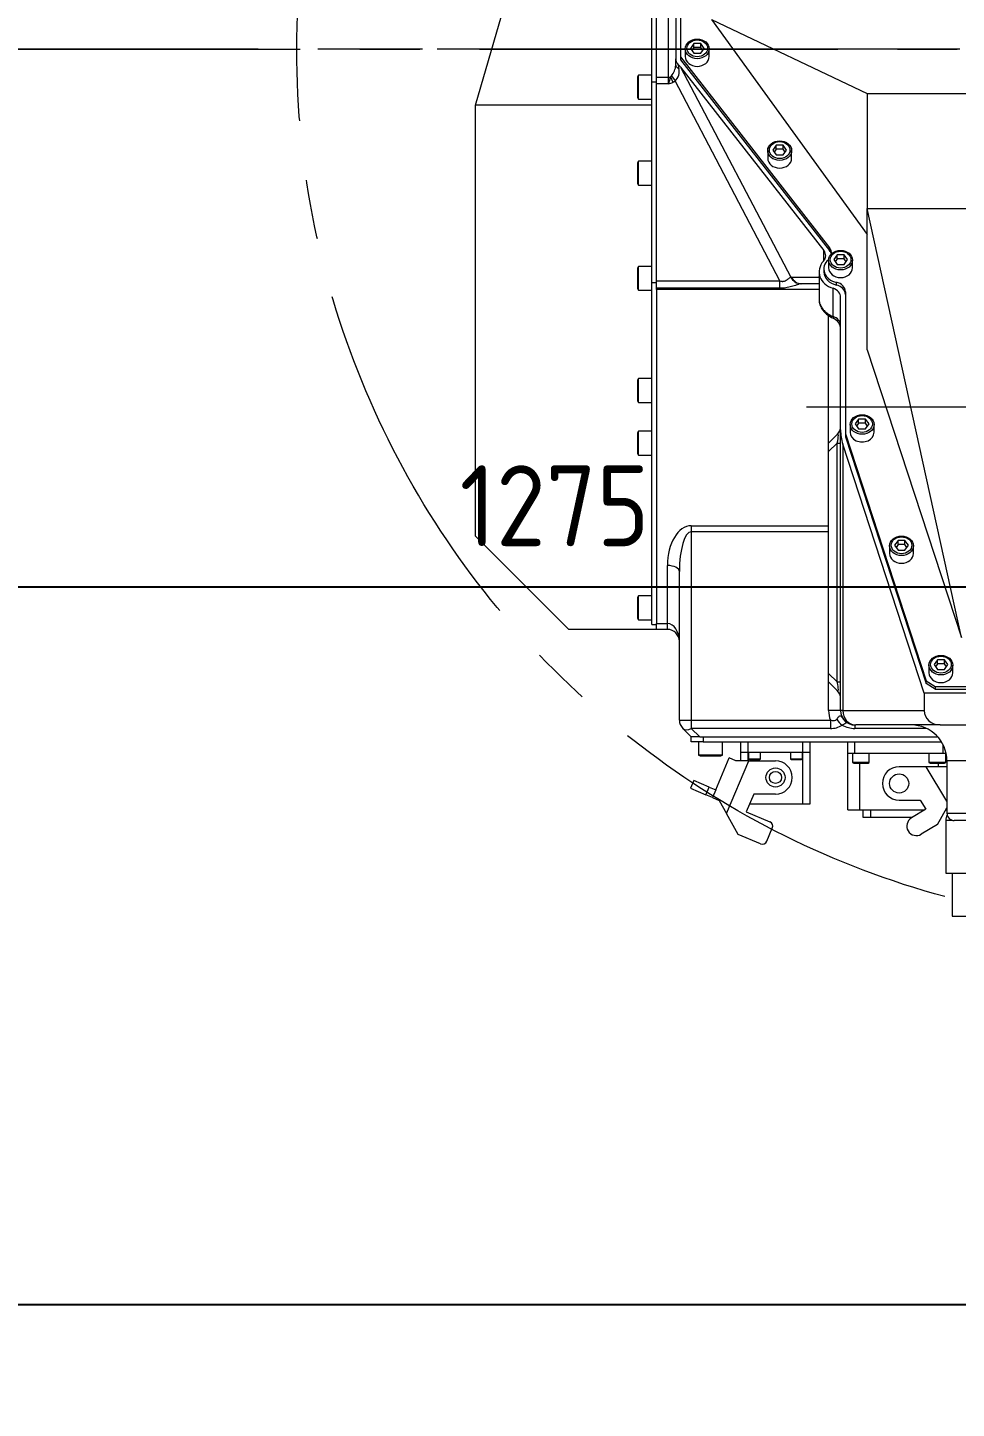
# Model space of a CAD drawing. Header units: millimetres. Extents: x 10462777 to 22643323, y 453826 to 1389191.
# Drawn here: x 11268653 to 11269041, y 585741 to 586319 of the extents above; entities that cross this region are included whole.
import ezdxf

# ---------------------------------------------------------------- set-up
doc = ezdxf.new("R2010")
doc.units = ezdxf.units.MM
doc.header["$LTSCALE"] = 200
doc.header["$MEASUREMENT"] = 0
doc.header["$PDMODE"] = 35
doc.header["$PDSIZE"] = -5
doc.linetypes.add('CENTER', pattern=[2, 1.25, -0.25, 0.25, -0.25])
doc.linetypes.add('CENTER2', pattern=[1.125, 0.75, -0.125, 0.125, -0.125])
doc.layers.get('DEFPOINTS').update_dxf_attribs({"linetype": 'CONTINUOUS'})
doc.layers.add('1', color=1, linetype='CENTER')
doc.layers.add('DV1_DEFAULT', color=7, linetype='CONTINUOUS')
doc.layers.add('LAYOUT', color=8, linetype='CONTINUOUS', lineweight=25)
doc.styles.add('iso-1', font='isocp.shx')
doc.styles.get("Standard").update_dxf_attribs({"font": 'SYMBOL'})
doc.dimstyles.get("Standard").update_dxf_attribs({"dimtxt": 1, "dimasz": 0.18, "dimexe": 0.18, "dimexo": 0.0625, "dimgap": 0.5, "dimtad": 1, "dimzin": 0, "dimdsep": 46, "dimtxsty": 'Standard', "dimcen": 0.09, "dimadec": 0, "dimazin": 0, "dimtfac": 1, "dimtofl": 0, "dimtmove": 2, "dimatfit": 3, "dimfxl": 1, "dimtolj": 1, "dimtzin": 0, "dimarcsym": 0})

# ---------------------------------------------------------------- blocks, each defined once
blk = doc.blocks.new('*D404')
at = {"layer": '1', "color": 152, "linetype": 'Continuous', "lineweight": -2, "transparency": 16777216}
for p, q in [((11268255.86, 585719.6), (11268255.86, 586115.66)), ((11269490.57, 585081.9), (11269490.57, 586115.66))]:
    blk.add_line(p, q, dxfattribs=at)
at = {"layer": '1', "color": 27, "linetype": 'Continuous', "lineweight": -2, "transparency": 16777216}
blk.add_line((11268286.6, 586084.92), (11269459.82, 586084.92), dxfattribs=at)
at = {"layer": '1', "color": 27, "linetype": 'Continuous', "transparency": 16777216}
for points in [[(11268286.6, 586090.04), (11268286.6, 586079.79), (11268255.86, 586084.92)], [(11269459.82, 586090.04), (11269459.82, 586079.79), (11269490.57, 586084.92)]]:
    blk.add_solid(points, dxfattribs=at)
at = {"layer": 'DEFPOINTS', "color": 0, "linetype": 'Continuous', "transparency": 16777216}
for p in [(11269490.57, 586084.92), (11268255.86, 585704.23), (11269490.57, 585066.53)]:
    blk.add_point(p, dxfattribs=at)
at = {"layer": '1', "color": 23, "linetype": 'Continuous', "lineweight": -3, "transparency": 16777216, "insert": (11268873.21, 586118.81), "char_height": 33.894, "attachment_point": 5, "style": 'iso-1'}
blk.add_mtext('\\A1;\\C23;1275', dxfattribs=at)
blk = doc.blocks.new('r710ic')
at = {"layer": 'DV1_DEFAULT', "color": 1, "linetype": 'CENTER2', "lineweight": 0}
for p, q in [((272041.37, 102141.44), (272041.37, 106426.45)), ((272041.37, 106323.81), (272041.37, 102038.81))]:
    blk.add_line(p, q, dxfattribs=at)
at = {"layer": 'DV1_DEFAULT', "color": 7, "linetype": 'CENTER2', "lineweight": 0}
for p, q in [((272041.37, 104592.6), (272041.37, 103886.38)), ((272191.37, 104453.37), (272191.37, 104059.93))]:
    blk.add_line(p, q, dxfattribs=at)
at = {"layer": 'DV1_DEFAULT', "color": 7, "linetype": 'Continuous', "lineweight": 0}
for p, q in [((272386.37, 104136.63), (272386.37, 104328.63)), ((272059.99, 104103.8), (272059.99, 104325.63)), ((272108.19, 104103.8), (272108.19, 104325.63)), ((272404.37, 104139.38), (272404.37, 104325.88)), ((272311.03, 104312.63), (272311.03, 104127.63)), ((272308.24, 104132.16), (272308.24, 104308.47)), ((272309.39, 104132.16), (272309.39, 104308.47)), ((272339.37, 104221.3), (272339.37, 104137.13)), ((272361.37, 104137.13), (272361.37, 104207.03)), ((272364.37, 104201.73), (272364.37, 104140.13)), ((272324.37, 104134.25), (272324.37, 104158.18)), ((272287.76, 104143.18), (272108.19, 104103.8)), ((272167.27, 104103.8), (272287.76, 104143.18)), ((272299.11, 104137.52), (272297.07, 104136.07)), ((272298.79, 104136.07), (272297.07, 104136.07)), ((272297.07, 104136.07), (272297.07, 104133.18)), ((272299.98, 104136.91), (272298.79, 104136.07)), ((272298.79, 104136.07), (272298.79, 104133.18)), ((272301.16, 104136.07), (272299.11, 104137.52)), ((272302.56, 104139.63), (272299.34, 104139.63)), ((272301.16, 104133.18), (272301.16, 104136.07)), ((272336.37, 104135.63), (272332.83, 104135.63)), ((272336.37, 104136.83), (272336.37, 104135.63)), ((272340.07, 104136.63), (272336.37, 104136.63)), ((272336.37, 104135.63), (272336.37, 104098.63)), ((272339.37, 104137.13), (272361.37, 104137.13)), ((272340.37, 104136.11), (272340.07, 104136.63)), ((272340.07, 104136.63), (272340.07, 104129.63)), ((272340.37, 104130.15), (272340.37, 104136.11)), ((272356.35, 104137.13), (272341.87, 104128.44)), ((272341.87, 104137.13), (272341.87, 104128.44)), ((272366.02, 104133.25), (272359.03, 104137.13)), ((272359.87, 104136.66), (272359.87, 104137.13)), ((272364.37, 104139.32), (272364.37, 104136.63)), ((272364.37, 104136.63), (272386.37, 104136.63)), ((272386.37, 104139.38), (272404.37, 104139.38)), ((272297.07, 104133.18), (272299.11, 104131.74)), ((272298.79, 104133.18), (272297.07, 104133.18)), ((272298.79, 104133.18), (272299.98, 104132.35)), ((272299.11, 104131.74), (272301.16, 104133.18)), ((272305.87, 104128.39), (272308.24, 104132.16)), ((272309.39, 104132.16), (272307.01, 104128.39)), ((272308.24, 104132.16), (272309.39, 104132.16)), ((272324.37, 104134.25), (272324.37, 104099)), ((272329.37, 104033.66), (272329.37, 104133.31)), ((272329.37, 104035.13), (272329.37, 104133.31)), ((272331.37, 104035.13), (272331.37, 104134.82)), ((272340.07, 104129.63), (272340.37, 104130.15)), ((272341.87, 104133.63), (272340.37, 104133.63)), ((272366.02, 104133.25), (272370.13, 104126.39)), ((272202.55, 104094.63), (272305.87, 104128.39)), ((272203.7, 104094.63), (272307.01, 104128.39)), ((272311.03, 104127.63), (272206.79, 104093.57)), ((272299.34, 104129.63), (272302.56, 104129.63)), ((272307.01, 104128.39), (272305.87, 104128.39)), ((272311.03, 104127.63), (272318.37, 104127.63)), ((272318.37, 104093.57), (272318.37, 104127.63)), ((272325.83, 104128.59), (272325.83, 104098.63)), ((272336.37, 104129.63), (272340.07, 104129.63)), ((272341.87, 104128.44), (272341.87, 104117.13)), ((272355.87, 104125.99), (272359.67, 104128.28)), ((272355.87, 104117.13), (272355.87, 104125.99)), ((272359.67, 104128.28), (272363.27, 104122.27)), ((272359.87, 104100.63), (272359.87, 104127.95)), ((272249.15, 104121.02), (272247.1, 104119.57)), ((272247.1, 104119.57), (272247.1, 104116.68)), ((272248.82, 104119.57), (272247.1, 104119.57)), ((272250.01, 104120.41), (272248.82, 104119.57)), ((272248.82, 104119.57), (272248.82, 104116.68)), ((272251.19, 104119.57), (272249.15, 104121.02)), ((272252.59, 104123.13), (272249.38, 104123.13)), ((272251.19, 104116.68), (272251.19, 104119.57)), ((272363.17, 104122.45), (272363.17, 104105.08)), ((272248.82, 104116.68), (272247.1, 104116.68)), ((272247.1, 104116.68), (272249.15, 104115.24)), ((272248.82, 104116.68), (272250.01, 104115.85)), ((272249.15, 104115.24), (272251.19, 104116.68)), ((272249.38, 104113.13), (272252.59, 104113.13)), ((272201.8, 104106.63), (272198.59, 104106.63)), ((272028.96, 104038.63), (272119.07, 104103.8)), ((272028.96, 104038.63), (272059.99, 104103.8)), ((272059.99, 104103.8), (272108.19, 104103.8)), ((272167.27, 104103.8), (272108.19, 104103.8)), ((272198.36, 104104.52), (272196.31, 104103.07)), ((272196.31, 104103.07), (272196.31, 104100.18)), ((272198.03, 104103.07), (272196.31, 104103.07)), ((272199.22, 104103.91), (272198.03, 104103.07)), ((272198.03, 104103.07), (272198.03, 104100.18)), ((272200.41, 104103.07), (272198.36, 104104.52)), ((272200.41, 104100.18), (272200.41, 104103.07)), ((272340.07, 104104.63), (272336.37, 104104.63)), ((272340.07, 104104.63), (272340.07, 104097.63)), ((272340.37, 104104.11), (272340.07, 104104.63)), ((272340.37, 104098.15), (272340.37, 104104.11)), ((272359.87, 104105.08), (272363.17, 104105.08)), ((272363.17, 104102.08), (272359.87, 104102.08)), ((272363.17, 104105.08), (272363.17, 104102.08)), ((272129.55, 104095.52), (272127.5, 104094.07)), ((272131.6, 104094.07), (272129.55, 104095.52)), ((272132.99, 104097.63), (272129.78, 104097.63)), ((272196.31, 104100.18), (272198.36, 104098.74)), ((272198.03, 104100.18), (272196.31, 104100.18)), ((272198.03, 104100.18), (272199.22, 104099.35)), ((272198.36, 104098.74), (272200.41, 104100.18)), ((272198.59, 104096.63), (272201.8, 104096.63)), ((272324.37, 104098.63), (272324.37, 104099)), ((272324.37, 104098.63), (272325.83, 104098.63)), ((272336.37, 104098.63), (272331.37, 104098.63)), ((272336.37, 104095.63), (272331.37, 104095.63)), ((272336.37, 104098.63), (272336.37, 104095.63)), ((272336.37, 104097.63), (272340.07, 104097.63)), ((272359.87, 104095.63), (272336.37, 104095.63)), ((272340.07, 104097.63), (272340.37, 104098.15)), ((272359.87, 104100.63), (272340.37, 104100.63)), ((272359.87, 104095.63), (272359.87, 104100.63)), ((272127.5, 104094.07), (272127.5, 104091.18)), ((272129.22, 104094.07), (272127.5, 104094.07)), ((272129.22, 104091.18), (272127.5, 104091.18)), ((272127.5, 104091.18), (272129.55, 104089.74)), ((272130.41, 104094.91), (272129.22, 104094.07)), ((272129.22, 104094.07), (272129.22, 104091.18)), ((272129.22, 104091.18), (272130.41, 104090.35)), ((272129.55, 104089.74), (272131.6, 104091.18)), ((272131.6, 104091.18), (272131.6, 104094.07)), ((272140.2, 104090.88), (272139.05, 104090.88)), ((272153.36, 104089.46), (272141.54, 104089.46)), ((272143.01, 104094.63), (272202.55, 104094.63)), ((272200.75, 104092.63), (272145.3, 104092.63)), ((272318.37, 104092.63), (272200.75, 104092.63)), ((272202.55, 104094.63), (272203.7, 104094.63)), ((272206.37, 104087.63), (272202.83, 104091.16)), ((272206.37, 104091.16), (272206.37, 104092.63)), ((272306.37, 104091.16), (272206.37, 104091.16)), ((272206.37, 104091.16), (272209.9, 104087.63)), ((272206.79, 104093.57), (272318.37, 104093.57)), ((272302.83, 104087.63), (272306.37, 104091.16)), ((272306.37, 104091.16), (272306.37, 104092.63)), ((272309.9, 104091.16), (272306.37, 104087.63)), ((272318.37, 104093.57), (272318.37, 104092.63)), ((272318.37, 104092.63), (272318.37, 104087.63)), ((272044.7, 104025.63), (272124.6, 104088.05)), ((272045.85, 104025.63), (272125.74, 104088.05)), ((272048.9, 104025.63), (272125.67, 104085.62)), ((272125.74, 104088.05), (272124.6, 104088.05)), ((272130, 104085.62), (272125.67, 104085.62)), ((272129.78, 104087.63), (272132.99, 104087.63)), ((272133.5, 104085.63), (272134.64, 104085.63)), ((272134.64, 104083.63), (272146.12, 104083.63)), ((272139.65, 104083.63), (272139.65, 104076.29)), ((272142.08, 104083.63), (272142.08, 104015.63)), ((272206.37, 104087.63), (272153, 104087.63)), ((272209.9, 104087.63), (272206.37, 104087.63)), ((272302.83, 104087.63), (272209.9, 104087.63)), ((272240.95, 104030.13), (272240.95, 104087.63)), ((272243.52, 104087.63), (272243.52, 104030.13)), ((272306.37, 104087.63), (272302.83, 104087.63)), ((272318.37, 104087.63), (272306.37, 104087.63)), ((272322.3, 104088.35), (272325.83, 104088.35)), ((272322.3, 104030.13), (272322.3, 104088.35)), ((272325.83, 104088.35), (272325.83, 104030.13)), ((272136.86, 104072.08), (272136.86, 104083.42)), ((272335.87, 104079.88), (272331.37, 104079.88)), ((272357.37, 104079.88), (272335.87, 104079.88)), ((272335.87, 104079.88), (272335.87, 104076.88)), ((272357.37, 104076.88), (272357.37, 104079.88)), ((272087.12, 104072.13), (272083.91, 104072.13)), ((272335.87, 104076.88), (272331.37, 104076.88)), ((272335.87, 104076.88), (272335.87, 104053.88)), ((272357.37, 104076.88), (272335.87, 104076.88)), ((272338.67, 104076.63), (272335.87, 104076.63)), ((272338.87, 104076.28), (272338.67, 104076.63)), ((272338.67, 104076.63), (272338.67, 104071.63)), ((272338.67, 104071.63), (272338.87, 104071.97)), ((272338.87, 104071.97), (272338.87, 104076.28)), ((272357.37, 104054.56), (272357.37, 104076.88)), ((272048.9, 104025.63), (272136.9, 104071.77)), ((272138.42, 104067.2), (272054.74, 104023.33)), ((272083.68, 104070.02), (272081.63, 104068.57)), ((272081.63, 104068.57), (272081.63, 104065.69)), ((272083.35, 104068.57), (272081.63, 104068.57)), ((272084.54, 104069.41), (272083.35, 104068.57)), ((272083.35, 104068.57), (272083.35, 104065.69)), ((272085.73, 104068.57), (272083.68, 104070.02)), ((272085.73, 104065.69), (272085.73, 104068.57)), ((272141.53, 104067.2), (272138.42, 104067.2)), ((272138.42, 104015.63), (272138.42, 104067.2)), ((272141.53, 104067.2), (272141.53, 104015.63)), ((272335.87, 104071.63), (272338.67, 104071.63)), ((272083.35, 104065.69), (272081.63, 104065.69)), ((272081.63, 104065.69), (272083.68, 104064.24)), ((272083.35, 104065.69), (272084.54, 104064.85)), ((272083.68, 104064.24), (272085.73, 104065.69)), ((272083.91, 104062.13), (272087.12, 104062.13)), ((272339.37, 104054.22), (272339.37, 104065.38)), ((272353.37, 104065.38), (272353.37, 104056.25)), ((272360.74, 104053.14), (272364.9, 104062.98)), ((272373.04, 104061.72), (272367.52, 104064.05)), ((272338.67, 104059.13), (272335.87, 104059.13)), ((272338.87, 104058.78), (272338.67, 104059.13)), ((272338.67, 104059.13), (272338.67, 104054.13)), ((272338.87, 104054.47), (272338.87, 104058.78)), ((272353.37, 104056.25), (272360.74, 104053.14)), ((272374.11, 104059.1), (272370.17, 104049.76)), ((272335.87, 104053.88), (272331.37, 104053.88)), ((272335.87, 104050.88), (272331.37, 104050.88)), ((272335.87, 104054.13), (272338.67, 104054.13)), ((272335.87, 104053.88), (272335.87, 104050.88)), ((272339.37, 104053.88), (272335.87, 104053.88)), ((272339.37, 104050.88), (272335.87, 104050.88)), ((272339.37, 104048.8), (272338.2, 104046.03)), ((272338.67, 104054.13), (272338.87, 104054.47)), ((272361.48, 104044.89), (272339.37, 104054.22)), ((272339.37, 104054.22), (272339.37, 104048.8)), ((272370.17, 104049.76), (272361.48, 104044.89)), ((272336.97, 104043.13), (272331.37, 104043.13)), ((272337.37, 104042.44), (272336.97, 104043.13)), ((272336.97, 104043.13), (272336.97, 104033.13)), ((272351.56, 104040.39), (272338.2, 104046.03)), ((272355.95, 104041.8), (272361.48, 104044.89)), ((272044.52, 104037.63), (272041.31, 104037.63)), ((272337.37, 104033.82), (272337.37, 104042.44)), ((272350.4, 104037.64), (272347.67, 104031.18)), ((272350.4, 104037.64), (272351.56, 104040.4)), ((272353.62, 104036.28), (272350.4, 104037.64)), ((272351.56, 104040.4), (272354.79, 104039.04)), ((272354.79, 104039.04), (272353.62, 104036.28)), ((272354.79, 104039.04), (272355.95, 104041.8)), ((272041.08, 104035.52), (272039.03, 104034.07)), ((272039.03, 104034.07), (272039.03, 104031.18)), ((272040.75, 104034.07), (272039.03, 104034.07)), ((272041.94, 104034.91), (272040.75, 104034.07)), ((272040.75, 104034.07), (272040.75, 104031.18)), ((272043.13, 104034.07), (272041.08, 104035.52)), ((272043.13, 104031.18), (272043.13, 104034.07)), ((272325.83, 104030.13), (272329.37, 104033.66)), ((272329.37, 104035.13), (272331.37, 104035.13)), ((272329.37, 104033.66), (272329.37, 104030.13)), ((272331.37, 104035.13), (272331.37, 104030.13)), ((272331.37, 104033.13), (272336.97, 104033.13)), ((272336.97, 104033.13), (272337.37, 104033.82)), ((272350.9, 104029.82), (272353.62, 104036.28)), ((272040.75, 104031.18), (272039.03, 104031.18)), ((272039.03, 104031.18), (272041.08, 104029.74)), ((272040.75, 104031.18), (272041.94, 104030.35)), ((272041.08, 104029.74), (272043.13, 104031.18)), ((272041.31, 104027.63), (272044.52, 104027.63)), ((272240.95, 104030.13), (272243.52, 104030.13)), ((272243.52, 104030.13), (272322.3, 104030.13)), ((272322.3, 104025.13), (272322.3, 104030.13)), ((272322.3, 104030.13), (272325.83, 104030.13)), ((272329.37, 104030.13), (272325.83, 104026.59)), ((272331.37, 104030.13), (272329.37, 104030.13)), ((272347.67, 104031.18), (272350.9, 104029.82)), ((271974.08, 104025.63), (272044.7, 104025.63)), ((272053.13, 104020.63), (271975.65, 104020.63)), ((271976.13, 104023.63), (272045.5, 104023.63)), ((272044.7, 104025.63), (272045.85, 104025.63)), ((272048.08, 104023.63), (272045.5, 104023.63)), ((272047.63, 104024.53), (272049.51, 104024.91)), ((272052.62, 104021.79), (272054.74, 104023.33)), ((272053.08, 104021.38), (272055.3, 104022.37)), ((272056, 104020.63), (272053.13, 104020.63)), ((272053.13, 104015.63), (272053.13, 104020.63)), ((272056, 104020.63), (272056, 104015.63)), ((272281.94, 104020.13), (272257.61, 104020.13)), ((272322.3, 104025.13), (272260.19, 104025.13)), ((272284.37, 104020.13), (272281.94, 104020.13)), ((272281.94, 104015.63), (272281.94, 104020.13)), ((272284.37, 104020.13), (272284.37, 104015.63)), ((272053.13, 104015.63), (271975.65, 104015.63)), ((272056, 104015.63), (272053.13, 104015.63)), ((272055.05, 104013.63), (272055.05, 104015.63)), ((272138.42, 104015.63), (272056, 104015.63)), ((272141.53, 104015.63), (272138.42, 104015.63)), ((272139.08, 104013.63), (272139.08, 104015.63)), ((272142.08, 104015.63), (272141.53, 104015.63)), ((272142.08, 104015.63), (272281.94, 104015.63)), ((272284.37, 104015.63), (272281.94, 104015.63)), ((272282.37, 104013.63), (272282.37, 104015.63)), ((272284.37, 104015.63), (272284.37, 103978.87)), ((272064.92, 103939.87), (271815.37, 104011.87)), ((272055.05, 104013.63), (271977.53, 104013.63)), ((272052.37, 104013.63), (272052.37, 104008.03)), ((272139.08, 104013.63), (272055.05, 104013.63)), ((272062.37, 104008.03), (272062.37, 104013.63)), ((272064.92, 104013.63), (272064.92, 103939.87)), ((272088.37, 104013.63), (272088.37, 104008.03)), ((272098.37, 104008.03), (272098.37, 104013.63)), ((272132.37, 104013.63), (272132.37, 104008.03)), ((272282.37, 104013.63), (272139.08, 104013.63)), ((272142.37, 104008.03), (272142.37, 104013.63)), ((272179.37, 104013.63), (272179.37, 104008.03)), ((272189.37, 104008.03), (272189.37, 104013.63)), ((272201.37, 104013.63), (272201.37, 104008.03)), ((272211.37, 104008.03), (272211.37, 104013.63)), ((272270.37, 104013.63), (272270.37, 104008.03)), ((272280.37, 104008.03), (272280.37, 104013.63)), ((272062.37, 104008.03), (272052.37, 104008.03)), ((272052.37, 104008.03), (272053.06, 104007.63)), ((272053.06, 104007.63), (272061.68, 104007.63)), ((272061.68, 104007.63), (272062.37, 104008.03)), ((272098.37, 104008.03), (272088.37, 104008.03)), ((272088.37, 104008.03), (272089.06, 104007.63)), ((272089.06, 104007.63), (272097.68, 104007.63)), ((272097.68, 104007.63), (272098.37, 104008.03)), ((272142.37, 104008.03), (272132.37, 104008.03)), ((272132.37, 104008.03), (272133.06, 104007.63)), ((272133.06, 104007.63), (272141.68, 104007.63)), ((272141.68, 104007.63), (272142.37, 104008.03)), ((272189.37, 104008.03), (272179.37, 104008.03)), ((272179.37, 104008.03), (272180.06, 104007.63)), ((272180.06, 104007.63), (272188.68, 104007.63)), ((272188.68, 104007.63), (272189.37, 104008.03)), ((272211.37, 104008.03), (272201.37, 104008.03)), ((272201.37, 104008.03), (272202.06, 104007.63)), ((272202.06, 104007.63), (272210.68, 104007.63)), ((272210.68, 104007.63), (272211.37, 104008.03)), ((272280.37, 104008.03), (272270.37, 104008.03)), ((272270.37, 104008.03), (272271.06, 104007.63)), ((272271.06, 104007.63), (272279.68, 104007.63)), ((272279.68, 104007.63), (272280.37, 104008.03)), ((272284.37, 103978.87), (272245.37, 103939.87)), ((272245.37, 103939.87), (272064.92, 103939.87))]:
    blk.add_line(p, q, dxfattribs=at)
at = {"layer": 'DV1_DEFAULT', "color": 3, "linetype": 'CENTER2', "lineweight": 0}
blk.add_circle((272041.37, 104232.63), 367.64, dxfattribs=at)
at = {"layer": 'DV1_DEFAULT', "color": 7, "linetype": 'Continuous', "lineweight": 0}
for centre, radius in [((272348.87, 104117.13), 4), ((272346.37, 104065.38), 4), ((272346.37, 104065.38), 2.5)]:
    blk.add_circle(centre, radius, dxfattribs=at)
for centre, radius, start, end in [((272339.37, 104122.13), 15, 90, 180), ((272361.37, 104140.13), 3, 270, 0), ((272364.37, 104141.63), 5, 242.23023, 270), ((272366.7, 104124.33), 4, 210.96998, 30.96998), ((272348.87, 104117.13), 7, 180, 0), ((272318.37, 104098.63), 6, 270, 0), ((272314.83, 104098.63), 11, 330.92136, 0), ((272158.67, 104087.73), 4.9, 90.00404, 155.36086), ((272199.3, 104087.63), 5, 45, 90), ((272313.44, 104087.63), 5, 90, 135), ((272317.44, 104088.65), 8.4, 357.96362, 33.46284), ((272146.86, 104083.42), 10, 178.78892, 180), ((272318.37, 104098.63), 11, 270, 290.92684), ((272346.37, 104065.38), 7, 0, 180), ((272366.74, 104062.21), 2, 67.11462, 157.11462), ((272372.27, 104059.87), 2, 337.11462, 67.11462), ((272322.3, 104030.13), 5, 270, 315), ((272045.45, 104026.7), 3.08, 270.8941, 315.11902), ((272047.7, 104016.17), 7.47, 48.77175, 87.06659), ((272050.87, 104019.96), 5.13, 40.97928, 105.36135), ((272063.47, 104055.92), 36.07, 253.25496, 258.04745), ((272027.67, 104010.27), 30.17, 20.08826, 23.65849), ((272289.37, 104020.13), 5, 90, 180)]:
    blk.add_arc(centre, radius, start, end, dxfattribs=at)
for centre, major_axis in [((272299.34, 104134.63), (0, 5)), ((272299.11, 104134.63), (0, 4.31)), ((272249.38, 104118.13), (0, 5)), ((272249.15, 104118.13), (0, 4.31)), ((272198.59, 104101.63), (0, -5)), ((272198.36, 104101.63), (0, -4.31)), ((272129.78, 104092.63), (0, 5)), ((272129.55, 104092.63), (0, -4.31)), ((272083.91, 104067.13), (0, 5)), ((272083.68, 104067.13), (0, 4.31)), ((272041.31, 104032.63), (0, 5)), ((272041.08, 104032.63), (0, -4.31))]:
    blk.add_ellipse(centre, major_axis=major_axis, ratio=0.819152, dxfattribs=at)
for centre, major_axis, ratio, start_param, end_param in [((272302.56, 104134.63), (0, 5), 0.819152, 3.141593, 6.283185), ((272364.37, 104144.18), (-5, 0), 0.971971, 1.548621, 1.570796), ((272318.37, 104134.25), (0, 6.62), 0.906183, 3.141593, 4.712389), ((272252.59, 104118.13), (0, 5), 0.819152, 3.141593, 6.283185), ((272201.8, 104101.63), (0, -5), 0.819152, 0, 3.141593), ((272132.99, 104092.63), (0, 5), 0.819152, 3.141593, 6.283185), ((272318.37, 104099), (-6, 0), 0.906183, 1.570796, 3.141593), ((272133.5, 104092.63), (0, 7), 0.819152, 2.39279, 4.459709), ((272134.64, 104092.63), (0, 9), 0.819152, 2.50037, 4.352129), ((272134.64, 104092.63), (0, 7), 0.819152, 3.141593, 4.459709), ((272143.01, 104089.63), (0, -5), 0.819152, 3.141593, 4.459709), ((272144.16, 104089.63), (0, 5), 0.819152, 0, 1.318116), ((272145.3, 104087.73), (0, -4.9), 0.819152, 3.141593, 4.352129), ((272157.12, 104087.73), (0, -4.9), 0.819152, 3.141593, 4.352129), ((272200.75, 104102.63), (-14.28, 0), 0.700208, 1.570796, 2.007423), ((272213.44, 104087.63), (10.79, -3.91), 0.109552, 2.324163, 3.371361), ((272299.3, 104087.63), (-10.79, -3.91), 0.109552, 2.911824, 3.959022), ((272320.91, 104093.28), (-4.07, -2.9), 0.502177, 1.481884, 2.184211), ((272126.81, 104083.84), (0, -5), 0.819152, 3.063973, 3.710906), ((272127.83, 104081.49), (0, -4.9), 0.819152, 2.50037, 3.710906), ((272127.95, 104083.84), (0, -5), 0.819152, 3.32803, 3.710906), ((272126.81, 104083.84), (0, -5), 0.819152, 2.39279, 2.435682), ((272134.65, 104087.63), (5, 0), 0.938748, 5.169733, 5.263012), ((272087.12, 104067.13), (0, 5), 0.819152, 3.141593, 6.283185), ((272134.65, 104076.29), (5, 0), 0.938748, 5.169733, 6.283185), ((272146.86, 104077.33), (-9.87, -5.77), 0.280981, 6.120391, 6.211945), ((272134.69, 104075.98), (4.8, 1.38), 0.949089, 4.904928, 5.988714), ((272144.65, 104081.54), (-4.63, -6.24), 0.303979, 5.893837, 5.985391), ((272044.52, 104032.63), (0, 5), 0.819152, 3.141593, 6.283185), ((272257.61, 104030.13), (16.67, 0), 0.6, 3.141593, 4.712389), ((272260.19, 104030.13), (16.67, 0), 0.3, 3.141593, 4.712389), ((272322.3, 104030.13), (-3.54, 3.54), 0.57735, 3.141593, 4.18879), ((272051.1, 104021.42), (-6.42, -5.84), 0.535423, 4.573748, 4.767537), ((272048.08, 104027.63), (0, -4), 0.484865, 0, 0.824415), ((272043.48, 104020.63), (9.91, 0), 0.30273, 0.251819, 0.396066), ((272051.41, 104020.63), (0, 3), 0.573576, 4.712389, 4.964208), ((272043.48, 104020.63), (-12.2, 0), 0.573576, 3.393412, 3.537659), ((272260.19, 104020.13), (0, 5), 0.514496, 0, 1.570796), ((272289.37, 104020.13), (-7.43, 0), 0.673172, 4.712389, 6.283185)]:
    blk.add_ellipse(centre, major_axis=major_axis, ratio=ratio, start_param=start_param, end_param=end_param, dxfattribs=at)
for points, knots in [([(272322.77, 104094.55), (272322.91, 104094.7), (272323.04, 104094.86), (272323.29, 104095.09), (272323.4, 104095.16), (272323.61, 104094.96), (272323.73, 104094.7), (272324.03, 104094.06), (272324.22, 104093.68), (272324.45, 104093.28)], [0, 0, 0, 0, 0.25, 0.25, 0.5, 0.5, 0.75, 0.75, 1, 1, 1, 1]), ([(272146.12, 104083.63), (272146.25, 104083.63), (272146.39, 104083.63), (272147.1, 104083.68), (272147.65, 104083.8), (272148.48, 104084.1), (272148.75, 104084.21), (272149.28, 104084.49), (272149.54, 104084.64), (272150.04, 104084.99), (272150.28, 104085.17), (272150.75, 104085.59), (272150.99, 104085.81), (272151.64, 104086.52), (272152.04, 104087.05), (272152.59, 104087.92), (272152.76, 104088.22), (272153.08, 104088.83), (272153.22, 104089.14), (272153.36, 104089.46)], [0.3450877, 0.3450877, 0.3450877, 0.3450877, 0.375, 0.375, 0.5, 0.5, 0.5625, 0.5625, 0.625, 0.625, 0.6875, 0.6875, 0.75, 0.75, 0.875, 0.875, 0.9375, 0.9375, 1, 1, 1, 1]), ([(272146.16, 104083.65), (272146.22, 104083.64), (272146.9, 104083.56), (272148.33, 104083.91), (272150.12, 104084.69), (272151.69, 104085.94), (272152.96, 104087.46), (272153.8, 104088.86), (272154.12, 104089.6), (272154.21, 104089.8)], [0, 0, 0, 0, 0.016991, 0.206682, 0.394075, 0.576881, 0.761429, 0.944882, 1, 1, 1, 1]), ([(272322, 104090.99), (272321.59, 104091.3), (272321.23, 104091.59), (272320.79, 104092), (272320.66, 104092.14), (272320.51, 104092.41), (272320.5, 104092.54), (272320.66, 104092.81), (272320.82, 104092.94), (272321.18, 104093.21), (272321.39, 104093.35), (272322, 104093.81), (272322.41, 104094.17), (272322.77, 104094.55)], [0, 0, 0, 0, 0.25, 0.25, 0.375, 0.375, 0.5, 0.5, 0.625, 0.625, 0.75, 0.75, 1, 1, 1, 1]), ([(272322.3, 104088.35), (272322.37, 104088.59), (272322.42, 104088.83), (272322.5, 104089.3), (272322.52, 104089.55), (272322.5, 104090.02), (272322.47, 104090.25), (272322.34, 104090.57), (272322.29, 104090.67), (272322.16, 104090.84), (272322.09, 104090.92), (272322, 104090.99)], [0, 0, 0, 0, 0.25, 0.25, 0.5, 0.5, 0.75, 0.75, 0.875, 0.875, 1, 1, 1, 1]), ([(272139.67, 104075.98), (272139.7, 104075.75), (272139.77, 104075.49), (272139.9, 104075.05), (272139.95, 104074.9), (272140.05, 104074.59), (272140.1, 104074.42), (272140.27, 104073.93), (272140.39, 104073.58), (272140.63, 104072.85), (272140.74, 104072.47), (272141.06, 104071.33), (272141.24, 104070.53), (272141.48, 104068.88), (272141.53, 104068.04), (272141.53, 104067.2)], [0, 0, 0, 0, 0.125, 0.125, 0.1875, 0.1875, 0.25, 0.25, 0.375, 0.375, 0.5, 0.5, 0.75, 0.75, 1, 1, 1, 1]), ([(272138.42, 104067.2), (272138.51, 104067.46), (272138.58, 104067.73), (272138.63, 104068.14), (272138.64, 104068.28), (272138.64, 104068.55), (272138.63, 104068.68), (272138.59, 104068.94), (272138.56, 104069.07), (272138.48, 104069.32), (272138.43, 104069.44), (272138.33, 104069.67), (272138.27, 104069.78), (272138.15, 104069.98), (272138.08, 104070.08), (272137.89, 104070.36), (272137.75, 104070.53), (272137.49, 104070.84), (272137.37, 104070.98), (272137.16, 104071.24), (272137.07, 104071.36), (272136.95, 104071.58), (272136.91, 104071.68), (272136.9, 104071.77)], [0, 0, 0, 0, 0.125, 0.125, 0.1875, 0.1875, 0.25, 0.25, 0.3125, 0.3125, 0.375, 0.375, 0.4375, 0.4375, 0.5, 0.5, 0.625, 0.625, 0.75, 0.75, 0.875, 0.875, 1, 1, 1, 1])]:
    blk.add_open_spline(points, degree=3, knots=knots, dxfattribs=at)
blk.add_open_spline([(272154.23, 104089.79), (272154.17, 104089.67), (272153.87, 104089.57), (272153.36, 104089.46)], degree=3, dxfattribs=at)
at = {"layer": 'LAYOUT', "color": 3}
blk.add_circle((272041.37, 104232.63), 2050.12, dxfattribs=at)

msp = doc.modelspace()

# ---------------------------------------------------------------- linework, layer by layer
at = {"layer": '1', "color": 251, "linetype": 'Continuous'}
msp.add_line((11272083.06128, 585784.23942), (11265967.04262, 585784.23942), dxfattribs=at)

# ---------------------------------------------------------------- block references
at = {"layer": 'LAYOUT', "color": 2, "rotation": 270}
msp.add_blockref('r710ic', (11164900.28186, 858351.4113, 0), dxfattribs=at)

# ---------------------------------------------------------------- dimensions: what is measured, and where the dimension line sits
at = {"layer": '1', "color": 27, "linetype": 'Continuous', "lineweight": -3}
dim = msp.add_linear_dim(base=(11269490.56872, 586084.91669), p1=(11268255.85777, 585704.22531), p2=(11269490.56872, 585066.52955), text='\\C23;1275', dimstyle='Standard', override={"dimtxt": 33.894026, "dimasz": 30.746724, "dimexe": 30.746724, "dimexo": 15.373362, "dimgap": 16.947013, "dimtad": 1, "dimtih": 0, "dimdec": 0, "dimzin": 8, "dimtxsty": 'iso-1', "dimsah": 1, "dimclrd": 27, "dimclre": 152, "dimclrt": 23, "dimtm": -0.005, "dimtdec": 3, "dimtofl": 1, "dimtmove": 0}, dxfattribs=at)
dim.commit()
dim.dimension.update_dxf_attribs({"geometry": '*D404', "text_midpoint": (11268873.21325, 586084.91669), "dimtype": 160})

doc.saveas('drawing.dxf')
